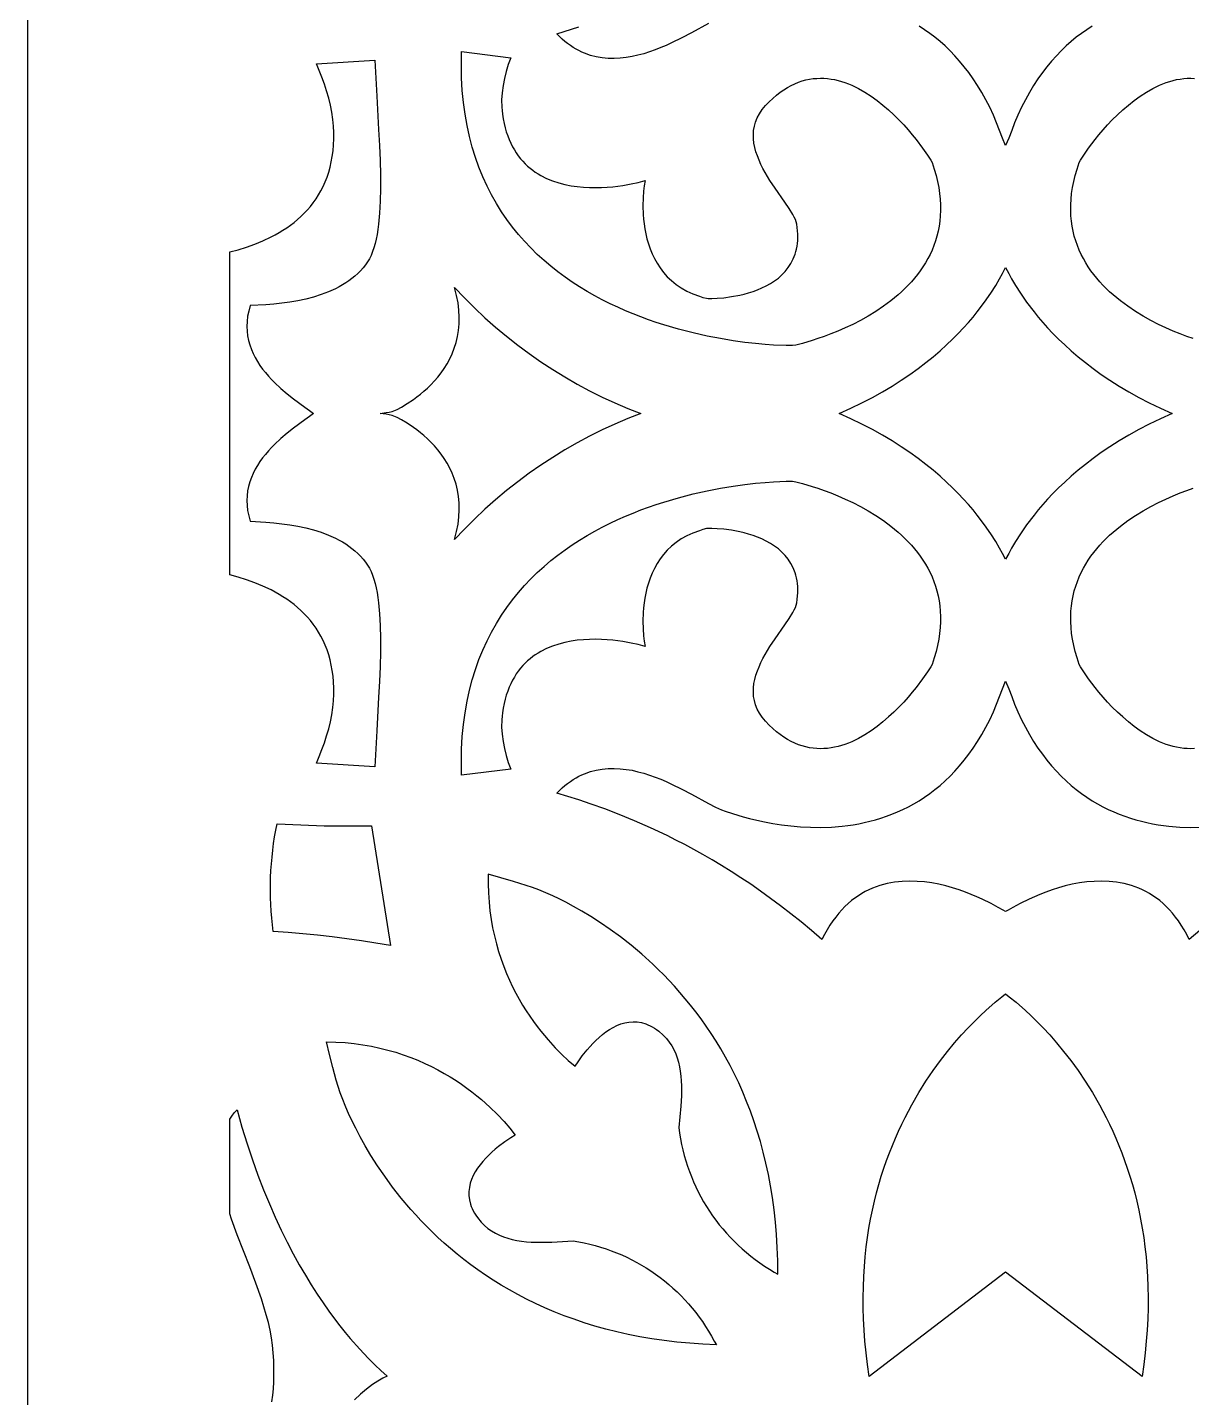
# Model space of a CAD drawing. Extents: x -145 to 145, y -1050 to 1050.
# Drawn here: x -145 to 27.6, y -825.7 to -622.7 of the extents above; entities that cross this region are included whole.
import ezdxf

# ---------------------------------------------------------------- set-up
doc = ezdxf.new("R2010")
doc.units = 0
doc.header["$MEASUREMENT"] = 0
doc.layers.add('LAYER_1', color=18, linetype='CONTINUOUS')

msp = doc.modelspace()

# ---------------------------------------------------------------- linework, layer by layer
at = {"layer": 'LAYER_1'}
for points in [[(-145, -1050), (145, -1050), (145, 1050), (-145, 1050)], [(-73.35, -627.26), (-73.72, -628.24), (-74.04, -629.26), (-74.3, -630.3), (-74.5, -631.35), (-74.64, -632.41), (-74.7, -633.48), (-74.69, -634.54), (-74.65, -635.06), (-74.59, -635.59), (-74.47, -636.29), (-74.34, -636.96), (-74.18, -637.6), (-74.01, -638.22), (-73.81, -638.8), (-73.59, -639.36), (-73.35, -639.9), (-73.1, -640.41), (-72.82, -640.89), (-72.53, -641.34), (-72.23, -641.78), (-71.91, -642.19), (-71.57, -642.58), (-71.22, -642.94), (-70.86, -643.28), (-70.49, -643.6), (-70.1, -643.9), (-69.71, -644.19), (-69.3, -644.45), (-68.88, -644.69), (-68.03, -645.12), (-67.15, -645.48), (-66.25, -645.78), (-65.34, -646.02), (-64.41, -646.2), (-63.49, -646.33), (-62.57, -646.42), (-61.66, -646.47), (-60.76, -646.48), (-59.89, -646.46), (-59.05, -646.41), (-58.24, -646.34), (-57.47, -646.25), (-56.76, -646.14), (-55.48, -645.92), (-54.48, -645.7), (-53.78, -645.51), (-53.45, -645.41), (-53.6, -646.22), (-53.69, -647.01), (-53.75, -648), (-53.78, -649.17), (-53.73, -650.46), (-53.68, -651.15), (-53.6, -651.86), (-53.49, -652.58), (-53.35, -653.31), (-53.17, -654.05), (-52.96, -654.8), (-52.7, -655.54), (-52.4, -656.27), (-52.06, -656.99), (-51.66, -657.69), (-51.21, -658.38), (-50.71, -659.04), (-50.15, -659.67), (-49.53, -660.26), (-48.84, -660.82), (-48.09, -661.33), (-47.26, -661.8), (-46.36, -662.21), (-45.39, -662.57), (-44.87, -662.73), (-44.34, -662.87), (-44.08, -662.89), (-43.53, -662.89), (-42.74, -662.86), (-41.76, -662.78), (-40.63, -662.63), (-39.39, -662.4), (-38.74, -662.24), (-38.09, -662.06), (-37.43, -661.85), (-36.77, -661.61), (-36.12, -661.34), (-35.48, -661.03), (-34.86, -660.69), (-34.26, -660.3), (-33.69, -659.88), (-33.15, -659.41), (-32.66, -658.89), (-32.21, -658.33), (-31.82, -657.72), (-31.48, -657.05), (-31.2, -656.34), (-31.09, -655.96), (-30.99, -655.57), (-30.92, -655.16), (-30.86, -654.74), (-30.82, -654.3), (-30.8, -653.85), (-30.81, -653.38), (-30.83, -652.9), (-30.88, -652.4), (-30.95, -651.88), (-31.03, -651.56), (-31.16, -651.21), (-31.33, -650.84), (-31.54, -650.44), (-32.07, -649.58), (-32.71, -648.64), (-34.18, -646.54), (-34.93, -645.41), (-35.64, -644.24), (-35.97, -643.64), (-36.27, -643.03), (-36.55, -642.41), (-36.8, -641.79), (-37.01, -641.16), (-37.18, -640.53), (-37.3, -639.9), (-37.37, -639.27), (-37.39, -638.64), (-37.35, -638.01), (-37.24, -637.38), (-37.06, -636.76), (-36.81, -636.14), (-36.48, -635.53), (-36.07, -634.92), (-35.57, -634.33), (-35.03, -633.77), (-34.49, -633.25), (-33.95, -632.79), (-33.41, -632.36), (-32.87, -631.98), (-32.32, -631.64), (-31.78, -631.34), (-31.24, -631.08), (-30.69, -630.86), (-30.15, -630.68), (-29.61, -630.53), (-29.07, -630.42), (-28.53, -630.33), (-27.99, -630.29), (-27.46, -630.27), (-26.93, -630.28), (-26.4, -630.32), (-25.88, -630.39), (-25.35, -630.48), (-24.84, -630.6), (-24.32, -630.75), (-23.82, -630.91), (-23.31, -631.1), (-22.81, -631.31), (-21.83, -631.78), (-20.88, -632.32), (-19.95, -632.92), (-19.05, -633.56), (-18.19, -634.25), (-17.36, -634.96), (-16.57, -635.7), (-15.82, -636.44), (-15.11, -637.19), (-14.45, -637.93), (-13.83, -638.65), (-13.27, -639.34), (-12.3, -640.61), (-11.57, -641.65), (-11.1, -642.39), (-10.9, -642.77), (-10.58, -643.73), (-10.31, -644.66), (-10.09, -645.58), (-9.92, -646.48), (-9.79, -647.36), (-9.7, -648.21), (-9.66, -649.05), (-9.65, -649.87), (-9.69, -650.66), (-9.76, -651.44), (-9.87, -652.2), (-10.01, -652.94), (-10.19, -653.66), (-10.4, -654.37), (-10.64, -655.05), (-10.91, -655.72), (-11.2, -656.37), (-11.53, -657), (-11.88, -657.61), (-12.25, -658.21), (-12.65, -658.78), (-13.07, -659.34), (-13.51, -659.89), (-13.96, -660.42), (-14.43, -660.93), (-14.92, -661.42), (-15.43, -661.9), (-15.94, -662.36), (-17.01, -663.24), (-18.11, -664.05), (-19.24, -664.81), (-20.38, -665.51), (-21.52, -666.14), (-22.65, -666.73), (-23.77, -667.25), (-24.85, -667.73), (-25.9, -668.15), (-26.89, -668.53), (-27.82, -668.85), (-28.67, -669.13), (-30.11, -669.55), (-31.12, -669.8), (-31.61, -669.89), (-32.53, -669.89), (-34.39, -669.81), (-35.64, -669.72), (-37.06, -669.59), (-38.65, -669.41), (-40.39, -669.16), (-42.26, -668.85), (-44.24, -668.47), (-46.31, -668.01), (-48.47, -667.45), (-50.68, -666.81), (-51.81, -666.44), (-52.94, -666.05), (-54.08, -665.64), (-55.22, -665.19), (-56.36, -664.72), (-57.5, -664.21), (-58.64, -663.67), (-59.78, -663.1), (-60.91, -662.5), (-62.03, -661.86), (-63.14, -661.19), (-64.23, -660.48), (-65.31, -659.74), (-66.37, -658.95), (-67.41, -658.13), (-68.42, -657.27), (-69.42, -656.37), (-70.38, -655.42), (-71.32, -654.43), (-72.22, -653.4), (-73.09, -652.33), (-73.93, -651.21), (-74.73, -650.04), (-75.48, -648.82), (-76.2, -647.56), (-76.87, -646.25), (-77.49, -644.89), (-78.07, -643.47), (-78.59, -642.01), (-79.06, -640.49), (-79.48, -638.92), (-79.83, -637.29), (-80.13, -635.61), (-80.36, -633.87), (-80.54, -632.07), (-80.64, -630.21), (-80.67, -628.3), (-80.64, -626.32)], [(-93.22, -632.91), (-92.94, -637.89), (-92.82, -640.23), (-92.73, -642.47), (-92.68, -644.6), (-92.67, -646.61), (-92.7, -648.5), (-92.79, -650.27), (-92.94, -651.9), (-93.04, -652.67), (-93.16, -653.4), (-93.3, -654.09), (-93.46, -654.75), (-93.64, -655.38), (-93.84, -655.96), (-94.06, -656.51), (-94.31, -657.01), (-94.58, -657.48), (-94.88, -657.91), (-95.24, -658.36), (-95.63, -658.79), (-96.03, -659.19), (-96.45, -659.57), (-96.89, -659.94), (-97.34, -660.28), (-97.81, -660.6), (-98.3, -660.9), (-98.79, -661.18), (-99.31, -661.45), (-100.36, -661.92), (-101.46, -662.33), (-102.59, -662.69), (-103.75, -662.98), (-104.92, -663.23), (-106.11, -663.43), (-107.3, -663.6), (-108.49, -663.72), (-109.68, -663.82), (-111.98, -663.96), (-112.2, -664.76), (-112.35, -665.53), (-112.44, -666.29), (-112.47, -667.03), (-112.44, -667.75), (-112.35, -668.45), (-112.21, -669.13), (-112.03, -669.79), (-111.8, -670.44), (-111.54, -671.06), (-111.23, -671.66), (-110.89, -672.25), (-110.53, -672.81), (-110.13, -673.36), (-109.72, -673.88), (-109.28, -674.39), (-108.83, -674.88), (-108.37, -675.35), (-107.42, -676.23), (-106.47, -677.03), (-105.54, -677.76), (-103.86, -679), (-103.16, -679.5), (-102.6, -679.93), (-103.16, -680.37), (-103.86, -680.87), (-105.54, -682.1), (-106.47, -682.83), (-107.42, -683.64), (-108.37, -684.52), (-108.83, -684.99), (-109.28, -685.48), (-109.72, -685.99), (-110.13, -686.51), (-110.53, -687.06), (-110.89, -687.62), (-111.23, -688.21), (-111.54, -688.81), (-111.8, -689.43), (-112.03, -690.07), (-112.21, -690.74), (-112.35, -691.42), (-112.44, -692.12), (-112.47, -692.84), (-112.44, -693.58), (-112.35, -694.33), (-112.2, -695.11), (-111.98, -695.91), (-109.68, -696.04), (-108.49, -696.14), (-107.3, -696.27), (-106.11, -696.44), (-104.92, -696.64), (-103.75, -696.89), (-102.59, -697.18), (-101.46, -697.53), (-100.36, -697.95), (-99.31, -698.42), (-98.79, -698.69), (-98.3, -698.97), (-97.81, -699.27), (-97.34, -699.59), (-96.89, -699.93), (-96.45, -700.29), (-96.03, -700.68), (-95.63, -701.08), (-95.24, -701.51), (-94.88, -701.96), (-94.58, -702.39), (-94.31, -702.86), (-94.06, -703.36), (-93.84, -703.91), (-93.64, -704.49), (-93.46, -705.11), (-93.3, -705.77), (-93.16, -706.47), (-93.04, -707.2), (-92.94, -707.97), (-92.79, -709.6), (-92.7, -711.36), (-92.67, -713.26), (-92.68, -715.27), (-92.73, -717.4), (-92.82, -719.64), (-92.94, -721.98), (-93.22, -726.96), (-93.51, -732.29), (-102.17, -731.73), (-101.75, -730.74), (-101.36, -729.74), (-100.98, -728.73), (-100.64, -727.71), (-100.34, -726.67), (-100.09, -725.62), (-99.88, -724.56), (-99.74, -723.5), (-99.65, -722.5), (-99.6, -721.54), (-99.6, -720.61), (-99.63, -719.71), (-99.7, -718.84), (-99.81, -718.01), (-99.96, -717.2), (-100.13, -716.42), (-100.34, -715.67), (-100.58, -714.94), (-100.86, -714.25), (-101.16, -713.58), (-101.49, -712.93), (-101.84, -712.32), (-102.22, -711.72), (-102.62, -711.16), (-103.05, -710.61), (-103.5, -710.1), (-103.97, -709.6), (-104.45, -709.13), (-104.96, -708.67), (-105.48, -708.24), (-106.01, -707.83), (-106.56, -707.45), (-107.13, -707.08), (-107.7, -706.73), (-108.28, -706.4), (-108.88, -706.08), (-110.08, -705.51), (-111.31, -705.01), (-112.54, -704.57), (-113.78, -704.18), (-115, -703.85), (-115, -656.01), (-113.78, -655.69), (-112.54, -655.3), (-111.31, -654.86), (-110.08, -654.36), (-108.88, -653.78), (-108.28, -653.47), (-107.7, -653.14), (-107.13, -652.79), (-106.56, -652.42), (-106.01, -652.03), (-105.48, -651.62), (-104.96, -651.19), (-104.45, -650.74), (-103.97, -650.27), (-103.5, -649.77), (-103.05, -649.25), (-102.62, -648.71), (-102.22, -648.14), (-101.84, -647.55), (-101.49, -646.93), (-101.16, -646.29), (-100.86, -645.62), (-100.58, -644.93), (-100.34, -644.2), (-100.13, -643.45), (-99.96, -642.67), (-99.81, -641.86), (-99.7, -641.02), (-99.63, -640.15), (-99.6, -639.26), (-99.6, -638.33), (-99.65, -637.36), (-99.74, -636.37), (-99.88, -635.3), (-100.09, -634.25), (-100.34, -633.2), (-100.64, -632.16), (-100.98, -631.14), (-101.36, -630.12), (-101.75, -629.12), (-102.17, -628.14), (-93.51, -627.58)], [(0.46, -659.19), (0.88, -659.97), (1.46, -660.96), (2.19, -662.12), (3.11, -663.44), (4.21, -664.89), (4.83, -665.65), (5.51, -666.44), (6.23, -667.25), (7.02, -668.08), (7.86, -668.92), (8.76, -669.78), (9.72, -670.65), (10.74, -671.52), (11.82, -672.39), (12.97, -673.27), (14.18, -674.14), (15.46, -675.01), (16.81, -675.87), (18.24, -676.71), (19.73, -677.55), (21.3, -678.36), (22.95, -679.16), (24.67, -679.93), (22.95, -680.71), (21.3, -681.5), (19.73, -682.32), (18.24, -683.15), (16.81, -684), (15.46, -684.86), (14.18, -685.73), (12.97, -686.6), (11.82, -687.48), (10.74, -688.35), (9.72, -689.22), (8.76, -690.09), (7.86, -690.94), (7.02, -691.79), (6.23, -692.62), (5.51, -693.43), (4.83, -694.22), (4.21, -694.98), (3.11, -696.43), (2.19, -697.75), (1.46, -698.91), (0.88, -699.89), (0.46, -700.68), (0, -701.54), (-0.46, -700.68), (-0.89, -699.89), (-1.46, -698.91), (-2.2, -697.75), (-3.11, -696.43), (-4.21, -694.98), (-4.83, -694.22), (-5.51, -693.43), (-6.24, -692.62), (-7.02, -691.79), (-7.86, -690.94), (-8.76, -690.09), (-9.72, -689.22), (-10.74, -688.35), (-11.82, -687.48), (-12.97, -686.6), (-14.19, -685.73), (-15.47, -684.86), (-16.82, -684), (-18.24, -683.15), (-19.74, -682.32), (-21.3, -681.5), (-22.95, -680.71), (-24.67, -679.94), (-24.5, -679.93), (-24.67, -679.93), (-22.95, -679.16), (-21.3, -678.36), (-19.74, -677.55), (-18.24, -676.71), (-16.82, -675.87), (-15.47, -675.01), (-14.19, -674.14), (-12.97, -673.27), (-11.82, -672.39), (-10.74, -671.52), (-9.72, -670.65), (-8.76, -669.78), (-7.86, -668.92), (-7.02, -668.08), (-6.24, -667.25), (-5.51, -666.44), (-4.83, -665.65), (-4.21, -664.89), (-3.11, -663.44), (-2.2, -662.12), (-1.46, -660.96), (-0.89, -659.97), (-0.46, -659.19), (0, -658.32)], [(-80.23, -662.81), (-78.73, -664.3), (-77.19, -665.75), (-75.6, -667.15), (-73.98, -668.5), (-72.32, -669.81), (-70.62, -671.07), (-68.89, -672.27), (-67.12, -673.43), (-65.33, -674.53), (-63.51, -675.57), (-61.66, -676.56), (-59.8, -677.5), (-57.91, -678.37), (-56, -679.18), (-54.07, -679.93), (-56, -680.69), (-57.91, -681.5), (-59.8, -682.37), (-61.66, -683.3), (-63.51, -684.29), (-65.33, -685.34), (-67.12, -686.44), (-68.89, -687.6), (-70.62, -688.8), (-72.32, -690.06), (-73.98, -691.37), (-75.6, -692.72), (-77.19, -694.12), (-78.73, -695.57), (-80.23, -697.06), (-81.68, -698.59), (-81.37, -697.43), (-81.16, -696.31), (-81.03, -695.23), (-80.98, -694.19), (-81, -693.19), (-81.09, -692.23), (-81.25, -691.31), (-81.46, -690.43), (-81.73, -689.59), (-82.04, -688.78), (-82.4, -688.02), (-82.8, -687.29), (-83.23, -686.6), (-83.69, -685.94), (-84.17, -685.33), (-84.67, -684.74), (-85.18, -684.2), (-85.7, -683.69), (-86.23, -683.22), (-86.75, -682.78), (-87.26, -682.38), (-87.76, -682.01), (-88.7, -681.38), (-89.53, -680.89), (-90.21, -680.54), (-90.7, -680.31), (-90.95, -680.22), (-91.39, -680.13), (-91.83, -680.06), (-92.72, -679.93), (-91.83, -679.81), (-91.39, -679.74), (-90.95, -679.65), (-90.7, -679.56), (-90.21, -679.33), (-89.53, -678.98), (-88.7, -678.48), (-87.76, -677.85), (-87.26, -677.49), (-86.75, -677.09), (-86.23, -676.65), (-85.7, -676.18), (-85.18, -675.67), (-84.67, -675.12), (-84.17, -674.54), (-83.69, -673.93), (-83.23, -673.27), (-82.8, -672.58), (-82.4, -671.85), (-82.04, -671.08), (-81.73, -670.28), (-81.46, -669.43), (-81.25, -668.55), (-81.09, -667.63), (-81, -666.67), (-80.98, -665.67), (-81.03, -664.64), (-81.16, -663.56), (-81.37, -662.44), (-81.68, -661.28)], [(-31.61, -689.98), (-31.12, -690.07), (-30.11, -690.32), (-28.67, -690.74), (-27.82, -691.02), (-26.89, -691.34), (-25.9, -691.71), (-24.85, -692.14), (-23.77, -692.61), (-22.65, -693.14), (-21.52, -693.72), (-20.38, -694.36), (-19.24, -695.06), (-18.11, -695.81), (-17.01, -696.63), (-15.94, -697.51), (-15.43, -697.97), (-14.92, -698.45), (-14.43, -698.94), (-13.96, -699.45), (-13.51, -699.98), (-13.07, -700.52), (-12.65, -701.08), (-12.25, -701.66), (-11.88, -702.26), (-11.53, -702.87), (-11.2, -703.5), (-10.91, -704.15), (-10.64, -704.82), (-10.4, -705.5), (-10.19, -706.2), (-10.01, -706.93), (-9.87, -707.67), (-9.76, -708.43), (-9.69, -709.2), (-9.65, -710), (-9.66, -710.82), (-9.7, -711.66), (-9.79, -712.51), (-9.92, -713.39), (-10.09, -714.29), (-10.31, -715.2), (-10.58, -716.14), (-10.9, -717.1), (-11.1, -717.47), (-11.57, -718.22), (-12.3, -719.26), (-13.27, -720.53), (-13.83, -721.22), (-14.45, -721.94), (-15.11, -722.68), (-15.82, -723.43), (-16.57, -724.17), (-17.36, -724.9), (-18.19, -725.62), (-19.05, -726.3), (-19.95, -726.95), (-20.88, -727.55), (-21.83, -728.09), (-22.81, -728.56), (-23.31, -728.77), (-23.82, -728.96), (-24.32, -729.12), (-24.84, -729.27), (-25.35, -729.38), (-25.88, -729.48), (-26.4, -729.55), (-26.93, -729.59), (-27.46, -729.6), (-27.99, -729.58), (-28.53, -729.53), (-29.07, -729.45), (-29.61, -729.34), (-30.15, -729.19), (-30.69, -729), (-31.24, -728.78), (-31.78, -728.52), (-32.32, -728.22), (-32.87, -727.89), (-33.41, -727.5), (-33.95, -727.08), (-34.49, -726.61), (-35.03, -726.1), (-35.57, -725.54), (-36.07, -724.94), (-36.48, -724.34), (-36.81, -723.73), (-37.06, -723.11), (-37.24, -722.48), (-37.35, -721.86), (-37.39, -721.23), (-37.37, -720.6), (-37.3, -719.96), (-37.18, -719.33), (-37.01, -718.7), (-36.8, -718.08), (-36.55, -717.46), (-36.27, -716.84), (-35.97, -716.23), (-35.64, -715.63), (-34.93, -714.45), (-34.18, -713.32), (-32.71, -711.23), (-32.07, -710.29), (-31.54, -709.43), (-31.33, -709.03), (-31.16, -708.66), (-31.03, -708.31), (-30.95, -707.99), (-30.88, -707.47), (-30.83, -706.97), (-30.81, -706.49), (-30.8, -706.02), (-30.82, -705.57), (-30.86, -705.13), (-30.92, -704.71), (-30.99, -704.3), (-31.09, -703.91), (-31.2, -703.53), (-31.48, -702.81), (-31.82, -702.15), (-32.21, -701.54), (-32.66, -700.98), (-33.15, -700.46), (-33.69, -699.99), (-34.26, -699.57), (-34.86, -699.18), (-35.48, -698.84), (-36.12, -698.53), (-36.77, -698.25), (-37.43, -698.01), (-38.09, -697.8), (-38.74, -697.62), (-39.39, -697.47), (-40.63, -697.24), (-41.76, -697.09), (-42.74, -697.01), (-43.53, -696.97), (-44.08, -696.98), (-44.34, -697), (-44.87, -697.14), (-45.39, -697.3), (-46.36, -697.65), (-47.26, -698.07), (-48.09, -698.53), (-48.84, -699.05), (-49.53, -699.6), (-50.15, -700.2), (-50.71, -700.83), (-51.21, -701.49), (-51.66, -702.17), (-52.06, -702.88), (-52.4, -703.6), (-52.7, -704.33), (-52.96, -705.07), (-53.17, -705.81), (-53.35, -706.55), (-53.49, -707.29), (-53.6, -708.01), (-53.68, -708.72), (-53.73, -709.4), (-53.78, -710.7), (-53.75, -711.86), (-53.69, -712.86), (-53.6, -713.65), (-53.45, -714.46), (-53.78, -714.35), (-54.48, -714.17), (-55.48, -713.95), (-56.76, -713.72), (-57.47, -713.62), (-58.24, -713.53), (-59.05, -713.46), (-59.89, -713.41), (-60.76, -713.39), (-61.66, -713.4), (-62.57, -713.45), (-63.49, -713.53), (-64.41, -713.67), (-65.34, -713.85), (-66.25, -714.09), (-67.15, -714.39), (-68.03, -714.75), (-68.88, -715.18), (-69.3, -715.42), (-69.71, -715.68), (-70.1, -715.96), (-70.49, -716.26), (-70.86, -716.59), (-71.22, -716.93), (-71.57, -717.29), (-71.91, -717.68), (-72.23, -718.09), (-72.53, -718.52), (-72.82, -718.98), (-73.1, -719.46), (-73.35, -719.97), (-73.59, -720.5), (-73.81, -721.06), (-74.01, -721.65), (-74.18, -722.27), (-74.34, -722.91), (-74.47, -723.58), (-74.59, -724.28), (-74.65, -724.8), (-74.69, -725.33), (-74.7, -726.39), (-74.64, -727.46), (-74.5, -728.52), (-74.3, -729.57), (-74.04, -730.61), (-73.72, -731.63), (-73.35, -732.61), (-80.64, -733.54), (-80.67, -731.57), (-80.64, -729.65), (-80.54, -727.8), (-80.36, -726), (-80.13, -724.26), (-79.83, -722.58), (-79.48, -720.95), (-79.06, -719.38), (-78.59, -717.86), (-78.07, -716.39), (-77.49, -714.98), (-76.87, -713.62), (-76.2, -712.31), (-75.48, -711.04), (-74.73, -709.83), (-73.93, -708.66), (-73.09, -707.54), (-72.22, -706.46), (-71.32, -705.43), (-70.38, -704.45), (-69.42, -703.5), (-68.42, -702.6), (-67.41, -701.74), (-66.37, -700.91), (-65.31, -700.13), (-64.23, -699.38), (-63.14, -698.68), (-62.03, -698), (-60.91, -697.37), (-59.78, -696.76), (-58.64, -696.19), (-57.5, -695.66), (-56.36, -695.15), (-55.22, -694.68), (-54.08, -694.23), (-52.94, -693.81), (-51.81, -693.42), (-50.68, -693.06), (-48.47, -692.41), (-46.31, -691.86), (-44.24, -691.4), (-42.26, -691.01), (-40.39, -690.71), (-38.65, -690.46), (-37.06, -690.28), (-35.64, -690.14), (-34.39, -690.05), (-32.53, -689.97)], [(-104.49, -740.9), (-100.99, -741.01), (-97.49, -741.04), (-93.99, -741.01), (-91.17, -758.75), (-93.33, -758.39), (-95.49, -758.06), (-97.66, -757.75), (-99.83, -757.48), (-102.01, -757.23), (-104.19, -757.01), (-106.37, -756.82), (-108.55, -756.66), (-108.67, -755.67), (-108.78, -754.68), (-108.86, -753.68), (-108.92, -752.68), (-108.95, -751.68), (-108.97, -750.67), (-108.97, -749.66), (-108.94, -748.66), (-108.9, -747.65), (-108.83, -746.65), (-108.74, -745.65), (-108.63, -744.65), (-108.5, -743.66), (-108.35, -742.67), (-108.18, -741.69), (-107.99, -740.71)], [(0.54, -766.36), (1.54, -767.17), (2.93, -768.39), (3.74, -769.14), (4.62, -770), (5.55, -770.95), (6.54, -772.01), (7.55, -773.17), (8.6, -774.44), (9.67, -775.81), (10.74, -777.28), (11.81, -778.86), (12.87, -780.55), (13.9, -782.34), (14.91, -784.24), (15.4, -785.23), (15.88, -786.25), (16.34, -787.29), (16.79, -788.37), (17.22, -789.47), (17.64, -790.59), (18.04, -791.75), (18.42, -792.93), (18.79, -794.14), (19.13, -795.38), (19.44, -796.65), (19.74, -797.95), (20.01, -799.27), (20.25, -800.62), (20.47, -802), (20.65, -803.41), (20.81, -804.85), (20.94, -806.32), (21.03, -807.81), (21.09, -809.34), (21.12, -810.89), (21.11, -812.47), (21.06, -814.08), (20.97, -815.72), (20.85, -817.39), (20.68, -819.09), (20.47, -820.82), (20.22, -822.58), (0, -807.17), (-20.22, -822.58), (-20.47, -820.82), (-20.68, -819.09), (-20.85, -817.39), (-20.98, -815.72), (-21.06, -814.08), (-21.11, -812.47), (-21.12, -810.89), (-21.09, -809.34), (-21.03, -807.81), (-20.94, -806.32), (-20.82, -804.85), (-20.66, -803.41), (-20.47, -802), (-20.26, -800.62), (-20.01, -799.27), (-19.74, -797.95), (-19.45, -796.65), (-19.13, -795.38), (-18.79, -794.14), (-18.43, -792.93), (-18.05, -791.75), (-17.65, -790.59), (-17.23, -789.47), (-16.79, -788.37), (-16.34, -787.29), (-15.88, -786.25), (-15.4, -785.23), (-14.91, -784.24), (-13.91, -782.34), (-12.87, -780.55), (-11.81, -778.86), (-10.74, -777.28), (-9.67, -775.81), (-8.61, -774.44), (-7.56, -773.17), (-6.54, -772.01), (-5.56, -770.95), (-4.62, -770), (-3.74, -769.14), (-2.93, -768.39), (-1.55, -767.17), (-0.54, -766.36), (0, -765.92)]]:
    msp.add_lwpolyline(points, close=True, dxfattribs=at)
for points in [[(-44.05, -622.15), (-46.55, -623.53), (-47.98, -624.28), (-49.51, -625.04), (-50.3, -625.4), (-51.11, -625.74), (-51.94, -626.07), (-52.78, -626.37), (-53.64, -626.64), (-54.5, -626.87), (-55.38, -627.06), (-56.25, -627.21), (-57.14, -627.31), (-58.02, -627.35), (-58.91, -627.34), (-59.79, -627.25), (-60.67, -627.1), (-61.54, -626.88), (-62.41, -626.57), (-62.84, -626.39), (-63.26, -626.18), (-63.68, -625.95), (-64.1, -625.7), (-64.52, -625.43), (-64.93, -625.13), (-65.34, -624.81), (-65.75, -624.46), (-66.15, -624.08), (-66.54, -623.68), (-63.28, -622.68)], [(12.81, -622.57), (12.02, -623.08), (11.25, -623.62), (10.48, -624.2), (9.72, -624.83), (8.97, -625.49), (8.24, -626.19), (7.52, -626.94), (6.81, -627.73), (6.12, -628.56), (5.45, -629.44), (4.79, -630.37), (4.15, -631.35), (3.53, -632.37), (2.93, -633.45), (2.36, -634.57), (1.8, -635.75), (1.34, -636.86), (0.91, -637.99), (0.48, -639.13), (0, -640.26), (-0.48, -639.13), (-0.91, -637.99), (-1.34, -636.86), (-1.81, -635.75), (-2.36, -634.57), (-2.94, -633.45), (-3.54, -632.37), (-4.16, -631.35), (-4.8, -630.37), (-5.45, -629.44), (-6.13, -628.56), (-6.82, -627.73), (-7.52, -626.94), (-8.24, -626.19), (-8.98, -625.49), (-9.72, -624.83), (-10.48, -624.2), (-11.25, -623.62), (-12.03, -623.08), (-12.82, -622.57)], [(27.81, -668.85), (26.88, -668.53), (25.89, -668.15), (24.85, -667.73), (23.77, -667.25), (22.65, -666.73), (21.52, -666.14), (20.37, -665.51), (19.23, -664.81), (18.11, -664.05), (17.01, -663.24), (15.94, -662.36), (15.42, -661.9), (14.92, -661.42), (14.43, -660.93), (13.96, -660.42), (13.5, -659.89), (13.06, -659.34), (12.65, -658.78), (12.25, -658.21), (11.88, -657.61), (11.53, -657), (11.2, -656.37), (10.9, -655.72), (10.63, -655.05), (10.39, -654.37), (10.18, -653.66), (10.01, -652.94), (9.86, -652.2), (9.75, -651.44), (9.68, -650.66), (9.65, -649.87), (9.65, -649.05), (9.7, -648.21), (9.78, -647.36), (9.91, -646.48), (10.09, -645.58), (10.31, -644.66), (10.58, -643.73), (10.89, -642.77), (11.09, -642.39), (11.57, -641.65), (12.3, -640.61), (13.27, -639.34), (13.83, -638.65), (14.44, -637.93), (15.11, -637.19), (15.81, -636.44), (16.56, -635.7), (17.36, -634.96), (18.19, -634.25), (19.05, -633.56), (19.95, -632.92), (20.87, -632.32), (21.83, -631.78), (22.81, -631.31), (23.31, -631.1), (23.81, -630.91), (24.32, -630.75), (24.83, -630.6), (25.35, -630.48), (25.87, -630.39), (26.4, -630.32), (26.92, -630.28), (27.46, -630.27), (27.99, -630.29)], [(27.99, -729.58), (27.46, -729.6), (26.92, -729.59), (26.4, -729.55), (25.87, -729.48), (25.35, -729.38), (24.83, -729.27), (24.32, -729.12), (23.81, -728.96), (23.31, -728.77), (22.81, -728.56), (21.83, -728.09), (20.87, -727.55), (19.95, -726.95), (19.05, -726.3), (18.19, -725.62), (17.36, -724.9), (16.56, -724.17), (15.81, -723.43), (15.11, -722.68), (14.44, -721.94), (13.83, -721.22), (13.27, -720.53), (12.3, -719.26), (11.57, -718.22), (11.09, -717.47), (10.89, -717.1), (10.58, -716.14), (10.31, -715.2), (10.09, -714.29), (9.91, -713.39), (9.78, -712.51), (9.7, -711.66), (9.65, -710.82), (9.65, -710), (9.68, -709.2), (9.75, -708.43), (9.86, -707.67), (10.01, -706.93), (10.18, -706.2), (10.39, -705.5), (10.63, -704.82), (10.9, -704.15), (11.2, -703.5), (11.53, -702.87), (11.88, -702.26), (12.25, -701.66), (12.65, -701.08), (13.06, -700.52), (13.5, -699.98), (13.96, -699.45), (14.43, -698.94), (14.92, -698.45), (15.42, -697.97), (15.94, -697.51), (17.01, -696.63), (18.11, -695.81), (19.23, -695.06), (20.37, -694.36), (21.52, -693.72), (22.65, -693.14), (23.77, -692.61), (24.85, -692.14), (25.89, -691.71), (26.88, -691.34), (27.81, -691.02)], [(28.77, -756.53), (27.23, -757.85), (26.85, -757.11), (26.45, -756.41), (26.04, -755.74), (25.62, -755.12), (25.18, -754.53), (24.74, -753.97), (24.28, -753.46), (23.81, -752.98), (23.33, -752.53), (22.84, -752.11), (22.34, -751.73), (21.83, -751.38), (21.31, -751.06), (20.79, -750.76), (20.27, -750.5), (19.73, -750.26), (19.19, -750.05), (18.65, -749.87), (18.1, -749.71), (17.55, -749.57), (17, -749.46), (16.45, -749.37), (15.89, -749.3), (15.33, -749.25), (14.22, -749.21), (13.12, -749.25), (12.02, -749.34), (10.94, -749.49), (9.88, -749.69), (8.85, -749.93), (7.85, -750.21), (6.89, -750.52), (5.96, -750.84), (5.08, -751.18), (4.26, -751.53), (3.49, -751.87), (2.14, -752.53), (1.09, -753.1), (0.36, -753.52), (0, -753.73), (-0.36, -753.52), (-1.09, -753.1), (-2.15, -752.53), (-3.49, -751.87), (-4.26, -751.53), (-5.09, -751.18), (-5.97, -750.84), (-6.89, -750.52), (-7.85, -750.21), (-8.86, -749.93), (-9.89, -749.69), (-10.95, -749.49), (-12.03, -749.34), (-13.12, -749.25), (-14.23, -749.21), (-15.34, -749.25), (-15.89, -749.3), (-16.45, -749.37), (-17, -749.46), (-17.56, -749.57), (-18.11, -749.71), (-18.65, -749.87), (-19.2, -750.05), (-19.74, -750.26), (-20.27, -750.5), (-20.8, -750.76), (-21.32, -751.06), (-21.83, -751.38), (-22.34, -751.73), (-22.84, -752.11), (-23.33, -752.53), (-23.81, -752.98), (-24.28, -753.46), (-24.74, -753.97), (-25.19, -754.53), (-25.62, -755.12), (-26.05, -755.74), (-26.46, -756.41), (-26.85, -757.11), (-27.23, -757.85), (-28.78, -756.53), (-30.31, -755.26), (-31.83, -754.05), (-33.35, -752.88), (-34.84, -751.77), (-36.33, -750.7), (-37.79, -749.69), (-39.25, -748.72), (-40.68, -747.79), (-42.1, -746.91), (-43.49, -746.07), (-44.87, -745.28), (-46.22, -744.52), (-47.55, -743.8), (-48.86, -743.13), (-50.15, -742.48), (-52.64, -741.31), (-55.02, -740.26), (-57.28, -739.33), (-59.42, -738.52), (-61.42, -737.81), (-63.28, -737.19), (-66.54, -736.19), (-66.15, -735.79), (-65.75, -735.41), (-65.34, -735.06), (-64.93, -734.74), (-64.52, -734.44), (-64.1, -734.17), (-63.68, -733.91), (-63.26, -733.69), (-62.84, -733.48), (-62.41, -733.3), (-61.54, -732.99), (-60.67, -732.77), (-59.79, -732.61), (-58.91, -732.53), (-58.02, -732.52), (-57.14, -732.56), (-56.25, -732.66), (-55.38, -732.8), (-54.5, -733), (-53.64, -733.23), (-52.78, -733.5), (-51.94, -733.8), (-51.11, -734.12), (-50.3, -734.47), (-49.51, -734.83), (-47.98, -735.58), (-46.55, -736.34), (-44.05, -737.71), (-43.01, -738.25), (-42.55, -738.46), (-42.13, -738.64), (-41.58, -738.84), (-40.49, -739.21), (-38.9, -739.68), (-37.95, -739.94), (-36.89, -740.19), (-35.75, -740.44), (-34.52, -740.67), (-33.22, -740.87), (-31.84, -741.04), (-30.41, -741.16), (-28.92, -741.24), (-27.39, -741.25), (-25.82, -741.2), (-24.22, -741.07), (-23.41, -740.97), (-22.59, -740.86), (-21.78, -740.71), (-20.96, -740.55), (-20.14, -740.35), (-19.31, -740.14), (-18.49, -739.89), (-17.67, -739.61), (-16.85, -739.31), (-16.03, -738.97), (-15.22, -738.6), (-14.41, -738.2), (-13.61, -737.77), (-12.82, -737.3), (-12.03, -736.79), (-11.25, -736.25), (-10.48, -735.66), (-9.72, -735.04), (-8.98, -734.38), (-8.24, -733.68), (-7.52, -732.93), (-6.82, -732.14), (-6.13, -731.3), (-5.45, -730.42), (-4.8, -729.5), (-4.16, -728.52), (-3.54, -727.5), (-2.94, -726.42), (-2.36, -725.3), (-1.81, -724.12), (-1.34, -723.01), (-0.91, -721.88), (-0.48, -720.74), (0, -719.61), (0.48, -720.74), (0.91, -721.88), (1.34, -723.01), (1.8, -724.12), (2.36, -725.3), (2.93, -726.42), (3.53, -727.5), (4.15, -728.52), (4.79, -729.5), (5.45, -730.42), (6.12, -731.3), (6.81, -732.14), (7.52, -732.93), (8.24, -733.68), (8.97, -734.38), (9.72, -735.04), (10.48, -735.66), (11.25, -736.25), (12.02, -736.79), (12.81, -737.3), (13.61, -737.77), (14.41, -738.2), (15.22, -738.6), (16.03, -738.97), (16.84, -739.31), (17.66, -739.61), (18.49, -739.89), (19.31, -740.14), (20.13, -740.35), (20.95, -740.55), (21.77, -740.71), (22.59, -740.86), (23.4, -740.97), (24.21, -741.07), (25.81, -741.2), (27.38, -741.25), (28.92, -741.24)], [(-108.76, -826.36), (-108.63, -825.39), (-108.54, -824.41), (-108.48, -823.39), (-108.45, -822.36), (-108.45, -821.3), (-108.49, -820.21), (-108.56, -819.1), (-108.67, -817.96), (-108.82, -816.86), (-109.02, -815.74), (-109.28, -814.6), (-109.59, -813.45), (-109.93, -812.29), (-110.31, -811.12), (-111.14, -808.76), (-112.05, -806.38), (-112.98, -803.99), (-113.89, -801.62), (-114.74, -799.28), (-115, -798.48), (-115, -784.47), (-114.91, -784.32), (-114.61, -783.91), (-114.28, -783.51), (-113.93, -783.11), (-113.2, -785.68), (-112.43, -788.15), (-111.64, -790.51), (-110.82, -792.78), (-109.99, -794.96), (-109.13, -797.04), (-108.26, -799.02), (-107.38, -800.91), (-106.49, -802.71), (-105.59, -804.42), (-104.7, -806.05), (-103.8, -807.59), (-102.92, -809.04), (-102.04, -810.41), (-101.17, -811.7), (-100.32, -812.91), (-99.49, -814.04), (-98.68, -815.09), (-97.9, -816.07), (-97.15, -816.97), (-95.74, -818.56), (-94.5, -819.87), (-93.44, -820.91), (-92.59, -821.7), (-91.65, -822.55), (-92.31, -822.86), (-93.05, -823.28), (-93.86, -823.81), (-94.72, -824.46), (-95.6, -825.21), (-96.49, -826.06)]]:
    msp.add_lwpolyline(points, dxfattribs=at)
for points in [[(-63.79, -776.64), (-63.38, -776), (-62.75, -775.12), (-62.01, -774.2), (-61.6, -773.73), (-61.17, -773.26), (-60.72, -772.81), (-60.25, -772.37), (-59.76, -771.95), (-59.25, -771.56), (-58.72, -771.2), (-58.17, -770.88), (-57.61, -770.61), (-57.03, -770.38), (-56.45, -770.2), (-55.85, -770.09), (-55.23, -770.04), (-54.61, -770.07), (-53.99, -770.17), (-53.35, -770.35), (-53.03, -770.48), (-52.71, -770.63), (-52.38, -770.8), (-52.06, -770.99), (-51.74, -771.21), (-51.41, -771.46), (-50.76, -772.03), (-50.28, -772.53), (-49.86, -773.05), (-49.49, -773.6), (-49.18, -774.18), (-48.9, -774.78), (-48.67, -775.4), (-48.49, -776.05), (-48.34, -776.71), (-48.22, -777.39), (-48.14, -778.09), (-48.08, -778.81), (-48.05, -779.54), (-48.06, -781.04), (-48.15, -782.57), (-48.43, -785.72, 0.237961), (-34.29, -807.13), (-33.76, -807.46), (-33.78, -805.46), (-33.85, -803.5), (-33.96, -801.59), (-34.12, -799.72), (-34.32, -797.89), (-34.56, -796.1), (-34.85, -794.36), (-35.17, -792.66), (-35.53, -790.99), (-35.92, -789.37), (-36.35, -787.79), (-36.82, -786.25), (-37.31, -784.74), (-37.83, -783.28), (-38.39, -781.85), (-38.97, -780.47), (-39.57, -779.12), (-40.2, -777.8), (-40.85, -776.53), (-41.52, -775.29), (-42.21, -774.08), (-42.92, -772.91), (-43.65, -771.78), (-44.39, -770.68), (-45.15, -769.62), (-45.91, -768.59), (-46.69, -767.59), (-47.48, -766.63), (-48.27, -765.7), (-49.07, -764.8), (-49.88, -763.93), (-50.68, -763.09), (-51.49, -762.29), (-52.3, -761.51), (-53.91, -760.06), (-55.51, -758.72), (-57.07, -757.49), (-58.6, -756.38), (-60.07, -755.37), (-61.47, -754.47), (-62.8, -753.66), (-64.04, -752.96), (-65.18, -752.35), (-66.2, -751.83), (-67.1, -751.4), (-68.48, -750.79), (-69.21, -750.5), (-70.13, -750.16), (-71.05, -749.84), (-72.93, -749.28), (-74.81, -748.74), (-76.69, -748.19), (-76.7, -749.6), (-76.66, -750.97), (-76.57, -752.31), (-76.44, -753.62), (-76.26, -754.89), (-76.04, -756.13), (-75.78, -757.34), (-75.48, -758.52), (-75.15, -759.66), (-74.79, -760.77), (-74.4, -761.84), (-73.98, -762.89), (-73.54, -763.9), (-73.08, -764.87), (-72.6, -765.81), (-72.1, -766.72), (-71.59, -767.59), (-71.06, -768.43), (-70.53, -769.24), (-70, -770.01), (-69.45, -770.75), (-68.91, -771.45), (-67.83, -772.74), (-66.78, -773.9), (-65.77, -774.92), (-64.83, -775.79)], [(-72.69, -786.85), (-73.34, -787.25), (-74.23, -787.85), (-75.18, -788.55), (-75.67, -788.94), (-76.14, -789.36), (-76.61, -789.79), (-77.07, -790.25), (-77.5, -790.73), (-77.91, -791.23), (-78.28, -791.75), (-78.62, -792.28), (-78.92, -792.83), (-79.16, -793.4), (-79.36, -793.98), (-79.49, -794.58), (-79.56, -795.19), (-79.56, -795.81), (-79.47, -796.44), (-79.31, -797.08), (-79.2, -797.41), (-79.06, -797.73), (-78.9, -798.06), (-78.72, -798.39), (-78.51, -798.72), (-78.27, -799.06), (-77.72, -799.73), (-77.24, -800.22), (-76.73, -800.66), (-76.19, -801.04), (-75.63, -801.38), (-75.04, -801.67), (-74.42, -801.92), (-73.78, -802.13), (-73.12, -802.3), (-72.45, -802.44), (-71.75, -802.55), (-71.03, -802.63), (-70.31, -802.68), (-68.81, -802.72), (-67.27, -802.69), (-64.12, -802.51, -0.237961), (-43.19, -817.35), (-42.87, -817.89), (-44.87, -817.81), (-46.83, -817.67), (-48.74, -817.5), (-50.6, -817.28), (-52.42, -817.02), (-54.2, -816.71), (-55.93, -816.37), (-57.62, -815.99), (-59.27, -815.58), (-60.88, -815.13), (-62.45, -814.65), (-63.97, -814.13), (-65.46, -813.59), (-66.91, -813.02), (-68.31, -812.42), (-69.68, -811.79), (-71.01, -811.14), (-72.3, -810.47), (-73.56, -809.78), (-74.77, -809.07), (-75.95, -808.33), (-77.1, -807.59), (-78.21, -806.82), (-79.28, -806.05), (-80.32, -805.26), (-81.32, -804.46), (-82.29, -803.65), (-83.23, -802.83), (-84.14, -802), (-85.01, -801.17), (-85.85, -800.34), (-86.66, -799.51), (-87.43, -798.67), (-88.18, -797.84), (-89.58, -796.18), (-90.87, -794.54), (-92.04, -792.93), (-93.11, -791.37), (-94.07, -789.87), (-94.92, -788.44), (-95.68, -787.08), (-96.34, -785.82), (-96.91, -784.66), (-97.4, -783.62), (-97.8, -782.71), (-98.36, -781.32), (-98.63, -780.57), (-98.94, -779.64), (-99.22, -778.71), (-99.73, -776.82), (-100.2, -774.91), (-100.68, -773.02), (-99.28, -773.05), (-97.91, -773.14), (-96.58, -773.27), (-95.27, -773.45), (-94.01, -773.67), (-92.77, -773.94), (-91.57, -774.24), (-90.41, -774.57), (-89.28, -774.94), (-88.18, -775.34), (-87.12, -775.76), (-86.09, -776.22), (-85.1, -776.69), (-84.14, -777.18), (-83.21, -777.7), (-82.32, -778.22), (-81.46, -778.76), (-80.64, -779.31), (-79.86, -779.87), (-79.1, -780.43), (-78.39, -781), (-77.7, -781.56), (-76.44, -782.69), (-75.32, -783.78), (-74.34, -784.82), (-73.49, -785.79)]]:
    msp.add_lwpolyline(points, format="xyb", close=True, dxfattribs=at)

doc.saveas('drawing.dxf')
